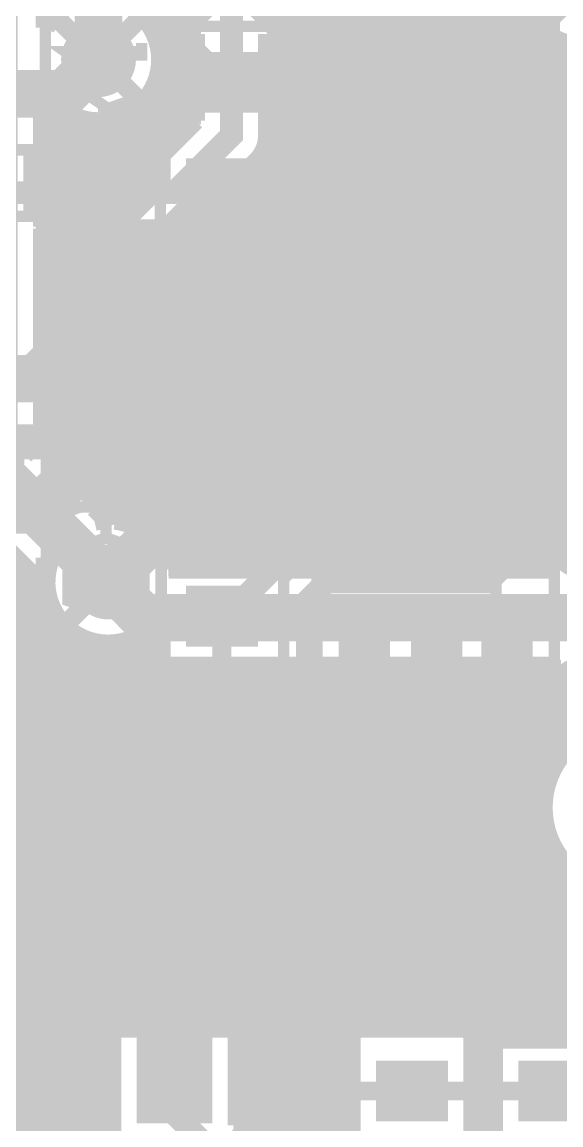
# Model space of a CAD drawing. Extents: x -5 to 90, y -49 to 54.
# Drawn here: x 10.66 to 17.87, y 3.28 to 18.03 of the extents above; entities that cross this region are included whole.
import ezdxf

# ---------------------------------------------------------------- set-up
doc = ezdxf.new("R2010")
doc.units = 0
doc.header["$MEASUREMENT"] = 0
doc.layers.get('0').update_dxf_attribs({"linetype": 'CONTINUOUS'})
for name, color, linetype in [('22-310-0_BOT', 7, 'CONTINUOUS'), ('22-310-0_DRD', 7, 'CONTINUOUS'), ('22-310-0_DRL', 2, 'CONTINUOUS'), ('22-310-0_SMT', 3, 'CONTINUOUS'), ('22-310-0_SPT', 5, 'CONTINUOUS'), ('22-310-0_SSB', 10, 'CONTINUOUS'), ('22-310-0_SST', 14, 'CONTINUOUS'), ('22-310-0_TOP', 9, 'CONTINUOUS'), ('THRUHOLE_TAP', 13, 'CONTINUOUS')]:
    doc.layers.add(name, color=color, linetype=linetype)

# ---------------------------------------------------------------- blocks, each defined once
blk = doc.blocks.new('ROUND_39')
at = {"const_width": 0.50038}
blk.add_lwpolyline([(-0.25019, 0, 1), (0.25019, 0, 1)], format="xyb", close=True, dxfattribs=at)
blk = doc.blocks.new('ROUND_50')
at = {"const_width": 0.10033}
blk.add_lwpolyline([(-0.050164, 0, 1), (0.050164, 0, 1)], format="xyb", close=True, dxfattribs=at)
blk = doc.blocks.new('ROUND_2')
at = {"const_width": 0.50038}
blk.add_lwpolyline([(-0.25019, 0, 1), (0.25019, 0, 1)], format="xyb", close=True, dxfattribs=at)
blk = doc.blocks.new('RECTANGLE_4')
blk.add_solid([(0.4826, 0.4064), (0.4826, -0.4064), (-0.4826, 0.4064), (-0.4826, -0.4064)])
blk = doc.blocks.new('RECTANGLE_21')
blk.add_solid([(0.508, 0.635), (0.508, -0.635), (-0.508, 0.635), (-0.508, -0.635)])
blk = doc.blocks.new('RECTANGLE_30')
blk.add_solid([(0.3429, 0.635), (0.3429, -0.635), (-0.3429, 0.635), (-0.3429, -0.635)])
blk = doc.blocks.new('ROUND_46')
at = {"const_width": 0.10033}
blk.add_lwpolyline([(-0.050164, 0, 1), (0.050164, 0, 1)], format="xyb", close=True, dxfattribs=at)

msp = doc.modelspace()

# ---------------------------------------------------------------- linework, layer by layer
at = {"layer": '22-310-0_BOT'}
for points, const_width in [([(15.6718, 45.03928), (15.6718, 10.71118)], 0.254), ([(15.9004, 45.085), (15.9004, 10.71118)], 0.254), ([(16.129, 45.085), (16.129, 10.71118)], 0.254), ([(15.4432, 44.81068), (15.4432, 10.71118)], 0.254), ([(15.2146, 44.63034), (15.2146, 10.71118)], 0.254), ([(14.986, 44.53382), (14.986, 10.71118)], 0.254), ([(10.14984, 37.39642), (10.14984, 34.42716), (11.684, 32.893), (11.684, 17.526)], 0.635), ([(12.4714, 36.69792), (12.4714, 17.78762)], 0.254), ([(12.3317, 32.893), (12.3317, 18.04416)], 0.254), ([(14.7574, 23.86838), (14.7574, 10.71118)], 0.254), ([(16.3576, 23.74138), (16.3576, 10.71118)], 0.254), ([(14.5288, 23.51532), (14.5288, 10.71118)], 0.254), ([(14.3002, 23.368), (14.3002, 10.71118)], 0.254), ([(16.5862, 23.38832), (16.5862, 10.71118)], 0.254), ([(10.287, 21.3614), (10.287, 15.748), (10.287, 12.065), (11.811, 10.541), (12.28598, 10.06348), (18.76044, 10.06348)], 0.635), ([(16.8148, 19.20494), (16.8148, 10.71118)], 0.254), ([(17.0434, 18.97634), (17.0434, 10.71118)], 0.254), ([(17.272, 18.74774), (17.272, 10.71118)], 0.254), ([(10.287, 15.748), (12.7, 15.748), (13.462, 16.51), (13.462, 18.542)], 0.3048), ([(12.7, 18.21434), (12.7, 16.43126)], 0.254), ([(12.78636, 18.0594), (12.3317, 18.0594)], 0.254), ([(17.48536, 18.0594), (14.13764, 18.0594)], 0.254), ([(17.5006, 18.03908), (17.5006, 10.71118)], 0.254), ([(12.9286, 17.907), (12.9286, 16.65986)], 0.254), ([(12.9794, 17.86636), (12.9794, 16.71066)], 0.254), ([(13.9446, 17.86636), (13.9446, 16.51)], 0.254), ([(14.0716, 17.97812), (14.0716, 10.71118)], 0.254), ([(12.9794, 17.8308), (12.45616, 17.8308)], 0.254), ([(17.73428, 17.8308), (13.9446, 17.8308)], 0.254), ([(17.7292, 17.83334), (17.7292, 10.71118)], 0.254), ([(17.9578, 17.73682), (17.9578, 10.86104)], 0.254), ([(12.9794, 17.6022), (12.5095, 17.6022)], 0.254), ([(21.46046, 17.6022), (13.9446, 17.6022)], 0.254), ([(12.9794, 17.3736), (12.49934, 17.3736)], 0.254), ([(21.6027, 17.3736), (13.9446, 17.3736)], 0.254), ([(10.9347, 17.1704), (10.9347, 16.2306)], 0.254), ([(12.9794, 17.145), (12.4206, 17.145)], 0.254), ([(12.4714, 17.26438), (12.4714, 16.2306)], 0.254), ([(21.86432, 17.145), (13.9446, 17.145)], 0.254), ([(11.12012, 16.9164), (10.9347, 16.9164)], 0.254), ([(11.0998, 16.93672), (11.0998, 16.2306)], 0.254), ([(12.2428, 16.91132), (12.2428, 16.2306)], 0.254), ([(12.9794, 16.9164), (12.24534, 16.9164)], 0.254), ([(26.20518, 16.9164), (13.9446, 16.9164)], 0.254), ([(12.95654, 16.6878), (10.9347, 16.6878)], 0.254), ([(11.3284, 16.7767), (11.3284, 16.2306)], 0.254), ([(11.557, 16.70558), (11.557, 16.2306)], 0.254), ([(11.7856, 16.70304), (11.7856, 16.2306)], 0.254), ([(12.0142, 16.764), (12.0142, 16.2306)], 0.254), ([(12.9794, 16.71066), (12.49934, 16.2306)], 0.254), ([(26.20518, 16.6878), (13.9446, 16.6878)], 0.254), ([(12.72794, 16.4592), (10.9347, 16.4592)], 0.254), ([(26.20518, 16.4592), (13.94206, 16.4592)], 0.254), ([(12.49934, 16.2306), (10.9347, 16.2306)], 0.254), ([(12.49934, 16.2306), (10.9347, 16.2306)], 0.254), ([(13.80236, 16.16964), (13.04544, 15.41272)], 0.254), ([(13.843, 16.21282), (13.843, 10.71118)], 0.254), ([(26.20518, 16.2306), (13.8557, 16.2306)], 0.254), ([(13.6144, 15.97914), (13.6144, 10.71118)], 0.254), ([(26.20518, 16.002), (13.63726, 16.002)], 0.254), ([(18.76044, 10.06348), (12.28598, 10.06348), (11.811, 10.541), (10.287, 12.065), (10.287, 15.748)], 0.635), ([(13.3858, 15.75054), (13.3858, 10.71118)], 0.254), ([(26.20518, 15.7734), (13.40866, 15.7734)], 0.254), ([(13.1572, 15.52194), (13.1572, 10.71118)], 0.254), ([(26.20518, 15.5448), (13.18006, 15.5448)], 0.254), ([(10.9347, 15.2654), (10.9347, 12.3317)], 0.254), ([(10.9347, 15.2654), (10.9347, 12.3317)], 0.254), ([(12.7, 15.2654), (10.9347, 15.2654)], 0.254), ([(11.0998, 15.2654), (11.0998, 12.1666)], 0.254), ([(11.3284, 15.2654), (11.3284, 11.938)], 0.254), ([(11.557, 15.2654), (11.557, 11.7094)], 0.254), ([(11.7856, 15.2654), (11.7856, 11.4808)], 0.254), ([(12.0142, 15.2654), (12.0142, 11.34618)], 0.254), ([(12.2428, 15.2654), (12.2428, 11.24966)], 0.254), ([(12.4714, 15.2654), (12.4714, 11.04392)], 0.254), ([(12.7, 15.2654), (12.7, 10.71118)], 0.254), ([(29.33954, 15.3162), (12.9159, 15.3162)], 0.254), ([(12.9286, 15.32382), (12.9286, 10.71118)], 0.254), ([(30.15996, 15.0876), (10.9347, 15.0876)], 0.254), ([(30.2133, 14.859), (10.9347, 14.859)], 0.254), ([(30.33014, 14.6304), (10.9347, 14.6304)], 0.254), ([(30.55366, 14.4018), (10.9347, 14.4018)], 0.254), ([(33.80486, 14.1732), (10.9347, 14.1732)], 0.254), ([(34.03346, 13.9446), (10.9347, 13.9446)], 0.254), ([(34.26206, 13.716), (10.9347, 13.716)], 0.254), ([(34.2773, 13.4874), (10.9347, 13.4874)], 0.254), ([(34.2773, 13.2588), (10.9347, 13.2588)], 0.254), ([(34.2773, 13.0302), (10.9347, 13.0302)], 0.254), ([(34.2773, 12.8016), (10.9347, 12.8016)], 0.254), ([(34.2773, 12.573), (10.9347, 12.573)], 0.254), ([(34.2773, 12.3444), (10.9347, 12.3444)], 0.254), ([(10.9347, 12.3317), (11.90244, 11.3665)], 0.254), ([(10.9347, 12.3317), (11.90244, 11.3665)], 0.254), ([(34.2773, 12.1158), (11.1506, 12.1158)], 0.254), ([(34.2773, 11.8872), (11.3792, 11.8872)], 0.254), ([(9.83488, 11.60018), (10.9855, 10.44956)], 0.254), ([(9.83488, 11.60018), (10.9855, 10.44956)], 0.254), ([(34.2773, 11.6586), (11.6078, 11.6586)], 0.254), ([(34.2773, 11.43), (11.8364, 11.43)], 0.254), ([(34.2773, 11.2014), (12.31392, 11.2014)], 0.254), ([(18.08734, 10.9728), (12.51966, 10.9728)], 0.254), ([(10.6426, 10.79246), (10.6426, 4.572)], 0.254), ([(10.69086, 10.7442), (2.6416, 10.7442)], 0.254), ([(11.811, 10.541), (12.28598, 10.06348), (18.76044, 10.06348)], 0.635), ([(17.8562, 10.7442), (12.61618, 10.7442)], 0.254), ([(17.83334, 10.71118), (12.62126, 10.71118)], 0.254), ([(17.83334, 10.71118), (12.62126, 10.71118)], 0.254), ([(10.91946, 10.5156), (2.6416, 10.5156)], 0.254), ([(10.8712, 10.56386), (10.8712, 4.572)], 0.254), ([(11.02106, 10.287), (2.6416, 10.287)], 0.254), ([(11.13536, 10.0584), (2.6416, 10.0584)], 0.254), ([(11.0998, 10.11428), (11.0998, 4.572)], 0.254), ([(11.38428, 9.8298), (2.6416, 9.8298)], 0.254), ([(11.3284, 9.86536), (11.3284, 4.572)], 0.254), ([(11.557, 9.75106), (11.557, 4.572)], 0.254), ([(11.71956, 9.7155), (11.8237, 9.61136)], 0.254), ([(11.71956, 9.7155), (11.8237, 9.61136)], 0.254), ([(11.7856, 9.64946), (11.7856, 4.572)], 0.254), ([(11.83386, 9.6012), (2.6416, 9.6012)], 0.254), ([(12.0142, 9.47674), (12.0142, 4.572)], 0.254), ([(17.86636, 9.3726), (2.6416, 9.3726)], 0.254), ([(12.2428, 9.41832), (12.2428, 4.572)], 0.254), ([(17.83334, 9.41578), (12.28598, 9.41578)], 0.254), ([(12.4714, 9.41578), (12.4714, 4.572)], 0.254), ([(12.7, 9.41578), (12.7, 4.572)], 0.254), ([(12.9286, 9.41578), (12.9286, 4.572)], 0.254), ([(13.1572, 9.41578), (13.1572, 4.572)], 0.254), ([(13.3858, 9.41578), (13.3858, 4.572)], 0.254), ([(13.6144, 9.41578), (13.6144, 4.572)], 0.254), ([(13.843, 9.41578), (13.843, 4.572)], 0.254), ([(14.0716, 9.41578), (14.0716, 4.572)], 0.254), ([(14.3002, 9.41578), (14.3002, 4.572)], 0.254), ([(14.5288, 9.41578), (14.5288, 4.572)], 0.254), ([(14.7574, 9.41578), (14.7574, 4.572)], 0.254), ([(14.986, 9.41578), (14.986, 4.572)], 0.254), ([(15.2146, 9.41578), (15.2146, 4.572)], 0.254), ([(15.4432, 9.41578), (15.4432, 4.572)], 0.254), ([(15.6718, 9.41578), (15.6718, 4.572)], 0.254), ([(15.9004, 9.41578), (15.9004, 4.572)], 0.254), ([(16.129, 9.41578), (16.129, 4.572)], 0.254), ([(16.3576, 9.41578), (16.3576, 4.572)], 0.254), ([(16.5862, 9.41578), (16.5862, 4.572)], 0.254), ([(16.8148, 9.41578), (16.8148, 4.572)], 0.254), ([(17.0434, 9.41578), (17.0434, 4.572)], 0.254), ([(17.272, 9.41578), (17.272, 4.572)], 0.254), ([(17.5006, 9.41578), (17.5006, 4.572)], 0.254), ([(17.7292, 9.41578), (17.7292, 7.9883)], 0.254), ([(17.9578, 9.26846), (17.9578, 8.32104)], 0.254), ([(18.10258, 9.144), (2.6416, 9.144)], 0.254), ([(28.70454, 8.9154), (2.6416, 8.9154)], 0.254), ([(28.71724, 8.6868), (2.59588, 8.6868)], 0.254), ([(18.1229, 8.4582), (2.60604, 8.4582)], 0.254), ([(17.96034, 8.32358), (18.76044, 7.52348)], 0.254), ([(17.87652, 8.2296), (2.55778, 8.2296)], 0.254), ([(17.73428, 8.001), (2.43332, 8.001)], 0.254), ([(17.65554, 7.7724), (2.159, 7.7724)], 0.254), ([(17.63014, 7.5438), (0.889, 7.5438)], 0.254), ([(17.96034, 6.72592), (18.76044, 7.52348)], 0.254), ([(17.64792, 7.3152), (0.889, 7.3152)], 0.254), ([(17.7165, 7.0866), (0.889, 7.0866)], 0.254), ([(17.7292, 7.05866), (17.7292, 4.572)], 0.254), ([(17.84604, 6.858), (0.889, 6.858)], 0.254), ([(17.9578, 6.72846), (17.9578, 4.572)], 0.254), ([(18.06956, 6.6294), (0.889, 6.6294)], 0.254), ([(18.63598, 6.4008), (0.889, 6.4008)], 0.254), ([(21.38426, 6.1722), (0.889, 6.1722)], 0.254), ([(21.38426, 5.9436), (0.889, 5.9436)], 0.254), ([(21.38426, 5.715), (0.889, 5.715)], 0.254), ([(21.38426, 5.4864), (0.9906, 5.4864)], 0.254), ([(21.38426, 5.2578), (1.2192, 5.2578)], 0.254), ([(21.38426, 5.0292), (1.4478, 5.0292)], 0.254), ([(21.38426, 4.8006), (1.6764, 4.8006)], 0.254), ([(21.38426, 4.572), (1.905, 4.572)], 0.254)]:
    msp.add_lwpolyline(points, dxfattribs=dict(at, const_width=const_width))
at = {"layer": '22-310-0_BOT', "const_width": 0.254}
for points in [[(12.63142, 18.542, 0.2422132), (12.97923, 17.86613)], [(13.9446, 17.86636, 0.2422133), (14.2923, 18.542)], [(17.33042, 18.542, 0.4142136), (18.161, 17.71142)], [(12.51458, 17.526, 0.1703033), (12.33257, 18.04486)], [(11.684, 16.69542, 0.4142136), (12.51458, 17.526)], [(10.9347, 17.1704, 0.2896384), (11.684, 16.69542)], [(13.80236, 16.16964, 0.1989124), (13.94334, 16.51)], [(13.80236, 16.16964, 0.1989124), (13.94334, 16.51)], [(12.7, 15.2654, 0.1989116), (13.04125, 15.40675)], [(12.62126, 10.71118, 0.3240415), (11.90244, 11.3665)], [(18.76044, 11.19378, 0.2449795), (17.83386, 10.71081)], [(10.9855, 10.44956, 0.3509707), (11.71956, 9.7155)], [(11.82878, 9.60628, 0.1989124), (12.28598, 9.4169)], [(17.83334, 9.41578, 0.2449791), (18.76044, 8.93254)], [(18.76044, 8.65378, 0.4142136), (17.63014, 7.52348)], [(17.63014, 7.52348, 0.4142136), (18.76044, 6.39318)]]:
    msp.add_lwpolyline(points, format="xyb", dxfattribs=at)
at = {"layer": '22-310-0_DRD', "const_width": 0.254}
for points in [[(14.097, 19.177), (12.827, 17.907)], [(14.097, 17.907), (12.827, 19.177)], [(18.796, 19.177), (17.526, 17.907)], [(12.319, 18.161), (11.049, 16.891)], [(12.319, 16.891), (11.049, 18.161)], [(12.446, 11.176), (11.176, 9.906)], [(12.446, 9.906), (11.176, 11.176)], [(17.145, 8.509), (15.875, 7.239)], [(17.145, 7.239), (15.875, 8.509)], [(17.145, 8.509), (15.875, 7.239)], [(17.145, 7.239), (15.875, 8.509)]]:
    msp.add_lwpolyline(points, dxfattribs=at)
at = {"layer": '22-310-0_SSB', "const_width": 0.1524}
msp.add_lwpolyline([(22.9997, 18.67408), (22.9997, 4.37388), (17.00022, 4.37388), (17.00022, 18.67408), (22.9997, 18.67408)], dxfattribs=at)
at = {"layer": '22-310-0_SST', "const_width": 0.1524}
for points in [[(9.3345, 19.2405), (9.3345, 16.3195), (10.9728, 16.3195), (10.9728, 19.2405), (9.3345, 19.2405)], [(14.605, 17.9578), (14.605, 18.1864), (17.78, 18.1864), (17.78, 13.6398), (14.605, 13.6398), (14.605, 17.9578)], [(12.5095, 17.9705), (12.5095, 15.0495), (14.1478, 15.0495), (14.1478, 17.9705), (12.5095, 17.9705)], [(12.26058, 17.63014), (11.24458, 17.63014), (11.41476, 17.51076)], [(12.26058, 17.74952), (12.26058, 17.51076)], [(11.75258, 16.55572), (11.75258, 16.91132), (11.5824, 17.02816), (11.41476, 17.02816), (11.24458, 16.91132), (11.24458, 16.55572), (12.26058, 16.55572)], [(11.75258, 16.85036), (12.26058, 17.02816)], [(10.9855, 12.5095), (10.9855, 15.4305), (9.3472, 15.4305), (9.3472, 12.5095), (10.9855, 12.5095)], [(12.22248, 15.19936), (12.22248, 14.96314)], [(12.22248, 15.08252), (11.20648, 15.08252), (11.37666, 14.96314)], [(12.22248, 14.48054), (12.22248, 14.24432)], [(12.22248, 14.36116), (11.20648, 14.36116), (11.37666, 14.24432)], [(11.71448, 13.28674), (11.71448, 13.64234), (11.5443, 13.76172), (11.37666, 13.76172), (11.20648, 13.64234), (11.20648, 13.28674), (12.22248, 13.28674)], [(14.605, 12.8778), (14.605, 13.1064), (17.78, 13.1064), (17.78, 8.5598), (14.605, 8.5598), (14.605, 12.8778)], [(11.20648, 12.92352), (11.20648, 12.44854)], [(12.22248, 12.68476), (11.20648, 12.68476)], [(10.9855, 9.3345), (10.9855, 12.2555), (9.3472, 12.2555), (9.3472, 9.3345), (10.9855, 9.3345)], [(14.1605, 9.3345), (14.1605, 12.2555), (12.5222, 12.2555), (12.5222, 9.3345), (14.1605, 9.3345)], [(11.78306, 11.48588), (11.61542, 11.5443), (11.44524, 11.5443), (11.27506, 11.48588), (11.27506, 11.13028), (11.44524, 11.07186), (11.61542, 11.07186), (11.78306, 11.13028), (11.78306, 11.48588), (11.95324, 11.5443), (12.12342, 11.5443), (12.29106, 11.48588), (12.29106, 11.13028), (12.12342, 11.07186), (11.95324, 11.07186), (11.78306, 11.13028)], [(12.12342, 10.7061), (12.29106, 10.64768), (12.29106, 10.29208), (12.12342, 10.23366), (11.44524, 10.23366), (11.27506, 10.29208), (11.27506, 10.64768), (11.44524, 10.7061)], [(13.47216, 7.58952), (13.47216, 8.60552), (13.35532, 8.43534)], [(12.03452, 8.60552), (11.55954, 8.60552)], [(11.79576, 7.58952), (11.79576, 8.60552)], [(12.39774, 8.09752), (12.75334, 8.09752), (12.87272, 8.2677), (12.87272, 8.43534), (12.75334, 8.60552), (12.39774, 8.60552), (12.39774, 7.58952)], [(14.13256, 7.58952), (14.01572, 7.7597), (13.95476, 7.92734), (13.95476, 8.2677), (14.01572, 8.43534), (14.13256, 8.60552), (14.25194, 8.60552), (14.37132, 8.43534), (14.42974, 8.2677), (14.42974, 7.92734), (14.37132, 7.7597), (14.25194, 7.58952), (14.13256, 7.58952)], [(17.43202, 7.53364), (17.6022, 7.59206), (17.6022, 7.94766), (17.43202, 8.00608), (17.0942, 8.00608), (16.92402, 7.88924), (16.92402, 7.53364), (16.5862, 7.53364), (16.5862, 8.00608)], [(13.59154, 7.58952), (13.35532, 7.58952)], [(14.732, 7.366), (10.668, 7.366), (10.668, 2.794), (12.446, 2.794), (12.7, 3.048), (12.954, 2.794), (14.732, 2.794), (14.732, 7.366)], [(16.5862, 7.16788), (17.43202, 7.16788), (17.6022, 7.10946), (17.6022, 6.75386), (17.43202, 6.69544), (16.5862, 6.69544)], [(16.7005, 2.9845), (16.7005, 5.9055), (15.0622, 5.9055), (15.0622, 2.9845), (16.7005, 2.9845)], [(18.6055, 2.9845), (18.6055, 5.9055), (16.9672, 5.9055), (16.9672, 2.9845), (18.6055, 2.9845)]]:
    msp.add_lwpolyline(points, dxfattribs=at)
at = {"layer": '22-310-0_SST', "const_width": 0.254}
for points in [[(13.335, 14.732, 0.4142136), (12.573, 13.97)], [(14.097, 13.97, 0.4142136), (13.335, 14.732)], [(12.573, 13.97, 0.4142136), (13.335, 13.208)], [(13.335, 13.208, 0.4142136), (14.097, 13.97)], [(15.24, 7.747, 0.4142136), (14.478, 6.985)], [(16.002, 6.985, 0.4142136), (15.24, 7.747)], [(14.478, 6.985, 0.4142136), (15.24, 6.223)], [(15.24, 6.223, 0.4142136), (16.002, 6.985)]]:
    msp.add_lwpolyline(points, format="xyb", dxfattribs=at)
at = {"layer": '22-310-0_TOP'}
for points, const_width in [([(27.38374, 19.02968), (27.28468, 19.02968), (25.654, 17.399), (25.654, 11.43), (26.289, 10.795), (26.289, 3.81), (25.019, 2.54), (13.589, 2.54), (12.7, 3.429), (12.7, 3.937)], 0.3048), ([(10.9728, 19.0373), (10.9728, 17.95272)], 0.254), ([(11.0998, 19.0373), (11.0998, 18.11528)], 0.254), ([(12.4714, 18.9611), (12.4714, 17.78762)], 0.254), ([(12.2428, 18.87474), (12.2428, 18.13814)], 0.254), ([(15.9004, 18.7198), (15.9004, 16.5227)], 0.254), ([(16.129, 18.7198), (16.129, 16.5227)], 0.254), ([(16.3576, 18.7198), (16.3576, 16.5227)], 0.254), ([(13.335, 17.2212), (13.335, 17.272), (12.065, 18.542), (10.2108, 18.542), (10.16, 18.4912)], 0.3048), ([(13.462, 18.542), (14.224, 18.542), (15.24, 17.526), (15.24, 17.1958)], 0.3048), ([(17.145, 17.1958), (17.145, 17.526), (18.161, 18.542)], 0.3048), ([(12.7, 18.21434), (12.7, 17.9578)], 0.254), ([(15.9131, 18.161), (15.9131, 16.5227)], 0.254), ([(16.4719, 18.161), (16.4719, 16.5227)], 0.254), ([(12.5222, 17.9324), (12.4079, 17.9324)], 0.254), ([(12.5222, 17.9578), (12.5222, 16.5354)], 0.254), ([(12.87272, 17.9578), (12.5222, 17.9578)], 0.254), ([(14.05128, 17.9578), (14.08679, 17.99594)], 0.254), ([(14.12494, 17.9578), (14.05128, 17.9578)], 0.254), ([(14.0716, 17.97812), (14.0716, 17.9578)], 0.254), ([(14.08684, 17.9959), (14.5669, 17.51584)], 0.254), ([(14.1478, 17.93494), (14.1478, 16.5354)], 0.254), ([(16.4719, 17.9324), (15.9131, 17.9324)], 0.254), ([(14.3002, 17.78254), (14.3002, 16.5227)], 0.254), ([(11.684, 17.526), (11.2268, 17.0688), (10.16, 17.0688)], 0.635), ([(12.5222, 17.7038), (12.49426, 17.7038)], 0.254), ([(14.37894, 17.7038), (14.1478, 17.7038)], 0.254), ([(16.4719, 17.7038), (15.9131, 17.7038)], 0.254), ([(14.5669, 17.4752), (14.1478, 17.4752)], 0.254), ([(14.5288, 17.55394), (14.5288, 16.5227)], 0.254), ([(14.5669, 17.51584), (14.5669, 16.5227)], 0.254), ([(16.4719, 17.4752), (15.9131, 17.4752)], 0.254), ([(12.5222, 17.2466), (12.46378, 17.2466)], 0.254), ([(12.4714, 17.26438), (12.4714, 15.7988)], 0.254), ([(14.1478, 17.2212), (13.335, 17.2212)], 0.254), ([(14.5669, 17.2466), (14.1478, 17.2466)], 0.254), ([(16.4719, 17.2466), (15.9131, 17.2466)], 0.254), ([(17.145, 17.1958), (17.145, 16.891), (17.907, 16.129), (17.907, 13.3604), (17.9578, 13.4112), (19.05, 13.4112)], 0.3048), ([(12.5222, 17.018), (12.33932, 17.018)], 0.254), ([(14.5669, 17.018), (14.1478, 17.018)], 0.254), ([(16.4719, 17.018), (15.9131, 17.018)], 0.254), ([(12.2428, 16.91132), (12.2428, 15.5702)], 0.254), ([(11.77544, 16.7005), (11.69162, 16.61668)], 0.254), ([(11.7856, 16.70304), (11.7856, 15.113)], 0.254), ([(12.0142, 16.764), (12.0142, 15.3416)], 0.254), ([(12.5222, 16.7894), (12.065, 16.7894)], 0.254), ([(14.5669, 16.7894), (14.1478, 16.7894)], 0.254), ([(16.4719, 16.7894), (15.9131, 16.7894)], 0.254), ([(12.5222, 16.5608), (11.62812, 16.5608)], 0.254), ([(14.5669, 16.5608), (14.1478, 16.5608)], 0.254), ([(16.4719, 16.5608), (15.9131, 16.5608)], 0.254), ([(10.9728, 16.4211), (10.9728, 16.3322)], 0.254), ([(11.2268, 16.4211), (10.9728, 16.4211)], 0.254), ([(11.0998, 16.4211), (11.0998, 14.4272)], 0.254), ([(11.3284, 16.42872), (11.3284, 14.6558)], 0.254), ([(11.557, 16.51), (11.557, 14.8844)], 0.254), ([(12.5222, 16.5354), (12.5222, 16.4846)], 0.254), ([(12.5222, 16.4846), (12.5222, 15.8496)], 0.254), ([(14.5669, 16.5227), (14.1478, 16.5227)], 0.254), ([(16.4719, 16.5227), (15.9131, 16.5227)], 0.254), ([(10.9728, 16.3322), (10.8077, 16.3322)], 0.254), ([(12.5222, 16.3322), (10.8077, 16.3322)], 0.254), ([(10.8077, 16.3322), (10.8077, 15.4178)], 0.254), ([(10.8712, 16.3322), (10.8712, 15.4178)], 0.254), ([(12.5222, 16.1036), (10.8077, 16.1036)], 0.254), ([(10.16, 13.2588), (10.8458, 13.2588), (13.335, 15.748), (13.335, 15.7988)], 0.635), ([(17.145, 14.605), (17.145, 15.621), (16.891, 15.875), (13.4112, 15.875), (13.335, 15.7988)], 0.635), ([(12.5222, 15.875), (10.8077, 15.875)], 0.254), ([(12.5222, 15.8496), (10.9728, 14.3002)], 0.254), ([(12.31646, 15.6464), (10.8077, 15.6464)], 0.254), ([(10.9728, 15.4178), (10.8077, 15.4178)], 0.254), ([(12.08786, 15.4178), (10.8077, 15.4178)], 0.254), ([(10.9728, 15.4178), (10.9728, 14.3002)], 0.254), ([(11.85926, 15.1892), (10.9728, 15.1892)], 0.254), ([(11.63066, 14.9606), (10.9728, 14.9606)], 0.254), ([(15.24, 14.605), (13.97, 14.605), (13.335, 13.97)], 0.635), ([(11.40206, 14.732), (10.9728, 14.732)], 0.254), ([(16.2052, 14.605), (16.2052, 11.2522), (16.002, 11.049), (14.351, 11.049), (13.3858, 10.0838), (13.335, 10.0838)], 0.3048), ([(11.17346, 14.5034), (10.9728, 14.5034)], 0.254), ([(16.2052, 13.6398), (16.2052, 14.605)], 0.254), ([(13.335, 13.97), (10.8712, 11.5062), (10.16, 11.5062)], 0.635), ([(14.2367, 13.9573), (14.1605, 13.87856)], 0.254), ([(14.5669, 13.9573), (14.2367, 13.9573)], 0.254), ([(14.3002, 13.9573), (14.3002, 12.7635)], 0.254), ([(14.5288, 13.9573), (14.5288, 12.7635)], 0.254), ([(14.5669, 13.9573), (14.5669, 13.6398)], 0.254), ([(14.5669, 13.8176), (14.15034, 13.8176)], 0.254), ([(15.5321, 13.6398), (14.5669, 13.6398)], 0.254), ([(14.7574, 13.6398), (14.7574, 13.081)], 0.254), ([(14.986, 13.6398), (14.986, 13.081)], 0.254), ([(15.2146, 13.6398), (15.2146, 13.081)], 0.254), ([(15.4432, 13.6398), (15.4432, 13.081)], 0.254), ([(15.9131, 13.6398), (15.5321, 13.6398)], 0.254), ([(15.6718, 13.6398), (15.6718, 13.081)], 0.254), ([(15.9004, 13.6398), (15.9004, 11.0236)], 0.254), ([(16.4719, 13.6398), (15.9131, 13.6398)], 0.254), ([(16.129, 13.6398), (16.129, 11.0236)], 0.254), ([(16.3576, 13.6398), (16.3576, 11.0236)], 0.254), ([(16.8783, 13.6398), (16.4719, 13.6398)], 0.254), ([(16.5862, 13.6398), (16.5862, 13.081)], 0.254), ([(16.8148, 13.6398), (16.8148, 13.081)], 0.254), ([(17.4244, 13.6398), (16.8783, 13.6398)], 0.254), ([(17.0434, 13.6398), (17.0434, 13.081)], 0.254), ([(17.272, 13.6398), (17.272, 13.081)], 0.254), ([(17.4244, 13.6398), (17.4244, 13.3604)], 0.254), ([(17.4244, 13.589), (14.0716, 13.589)], 0.254), ([(14.0716, 13.58646), (14.0716, 12.7635)], 0.254), ([(13.843, 13.31468), (13.843, 12.75588)], 0.254), ([(17.4244, 13.3604), (13.89634, 13.3604)], 0.254), ([(19.05, 13.4112), (17.9578, 13.4112), (17.907, 13.3604), (17.907, 12.954), (17.145, 12.192), (17.145, 12.1158)], 0.3048), ([(17.4244, 13.3604), (17.4244, 13.15466)], 0.254), ([(13.6144, 13.18768), (13.6144, 12.67206)], 0.254), ([(17.4244, 13.15466), (17.35074, 13.081)], 0.254), ([(13.42644, 13.1445), (11.63066, 11.35126)], 0.254), ([(13.3858, 13.10386), (13.3858, 12.4714)], 0.254), ([(17.40154, 13.1318), (13.4112, 13.1318)], 0.254), ([(15.9131, 13.081), (14.5669, 13.081)], 0.254), ([(14.5669, 13.081), (14.5669, 12.7635)], 0.254), ([(15.9131, 13.081), (15.9131, 11.1506)], 0.254), ([(16.4719, 13.081), (16.4719, 11.1506)], 0.254), ([(17.35074, 13.081), (16.4719, 13.081)], 0.254), ([(13.1572, 12.87526), (13.1572, 12.2428)], 0.254), ([(14.5669, 12.9032), (13.1826, 12.9032)], 0.254), ([(16.4719, 12.9032), (15.9131, 12.9032)], 0.254), ([(14.5669, 12.7635), (13.9446, 12.7635)], 0.254), ([(11.12266, 12.67206), (10.69086, 12.2428)], 0.254), ([(10.9728, 12.6238), (10.9728, 12.5222)], 0.254), ([(12.9286, 12.64666), (12.9286, 12.2428)], 0.254), ([(13.61694, 12.6746), (12.954, 12.6746)], 0.254), ([(13.47978, 12.56538), (13.15466, 12.2428)], 0.254), ([(16.4719, 12.6746), (15.9131, 12.6746)], 0.254), ([(10.89406, 12.446), (6.68274, 12.446)], 0.254), ([(10.97026, 12.5222), (9.3472, 12.5222)], 0.254), ([(10.6426, 12.5222), (10.6426, 12.2428)], 0.254), ([(10.8712, 12.5222), (10.8712, 12.4206)], 0.254), ([(12.7, 12.41806), (12.7, 12.2428)], 0.254), ([(13.35786, 12.446), (12.7254, 12.446)], 0.254), ([(16.4719, 12.446), (15.9131, 12.446)], 0.254), ([(15.24, 12.1158), (13.9446, 12.1158), (13.335, 11.5062)], 0.635), ([(10.69086, 12.2428), (9.3472, 12.2428)], 0.254), ([(17.145, 12.1158), (17.145, 10.795), (16.891, 10.541), (14.732, 10.541), (14.478, 10.287), (14.478, 9.271), (13.462, 8.255), (11.049, 8.255), (10.033, 7.239), (10.033, 6.2992), (9.525, 5.7912)], 0.3048), ([(12.4714, 12.18946), (12.4714, 12.0777)], 0.254), ([(12.5222, 12.2174), (12.4968, 12.2174)], 0.254), ([(13.15466, 12.2428), (12.5222, 12.2428)], 0.254), ([(12.5222, 12.24026), (12.5222, 12.10056)], 0.254), ([(16.4719, 12.2174), (15.9131, 12.2174)], 0.254), ([(12.3444, 11.9888), (12.2682, 11.9888)], 0.254), ([(16.4719, 11.9888), (15.9131, 11.9888)], 0.254), ([(12.31138, 11.95578), (11.71956, 11.3665)], 0.254), ([(12.2428, 11.96086), (12.2428, 11.8872)], 0.254), ([(13.335, 11.5062), (12.7762, 11.5062), (11.811, 10.541)], 0.635), ([(12.0142, 11.73226), (12.0142, 11.6586)], 0.254), ([(12.11326, 11.7602), (12.0396, 11.7602)], 0.254), ([(16.4719, 11.7602), (15.9131, 11.7602)], 0.254), ([(11.88466, 11.5316), (11.811, 11.5316)], 0.254), ([(16.4719, 11.5316), (15.9131, 11.5316)], 0.254), ([(11.7856, 11.50366), (11.7856, 11.43)], 0.254), ([(14.2113, 11.4681), (14.1478, 11.40206)], 0.254), ([(14.1478, 11.40206), (14.1478, 10.8204)], 0.254), ([(14.5669, 11.4681), (14.2113, 11.4681)], 0.254), ([(14.3002, 11.4681), (14.3002, 10.79246)], 0.254), ([(14.5288, 11.4681), (14.5288, 10.97788)], 0.254), ([(14.5669, 11.4681), (14.5669, 11.1506)], 0.254), ([(14.5669, 11.303), (14.1478, 11.303)], 0.254), ([(16.4719, 11.303), (15.9131, 11.303)], 0.254), ([(15.9131, 11.1506), (14.5669, 11.1506)], 0.254), ([(14.7574, 11.1506), (14.7574, 11.0236)], 0.254), ([(14.986, 11.1506), (14.986, 11.0236)], 0.254), ([(15.2146, 11.1506), (15.2146, 11.0236)], 0.254), ([(15.4432, 11.1506), (15.4432, 11.0236)], 0.254), ([(15.6718, 11.1506), (15.6718, 11.0236)], 0.254), ([(16.6624, 11.1506), (16.4719, 11.1506)], 0.254), ([(16.5862, 11.1506), (16.5862, 11.0236)], 0.254), ([(16.6624, 11.1506), (16.6624, 11.0236)], 0.254), ([(16.6624, 11.0744), (14.1478, 11.0744)], 0.254), ([(16.6624, 11.0236), (14.732, 11.0236)], 0.254), ([(10.9728, 10.86612), (10.9728, 10.8204)], 0.254), ([(11.03884, 10.8458), (10.9728, 10.8458)], 0.254), ([(10.9728, 10.8204), (10.9728, 10.7696)], 0.254), ([(14.39164, 10.88136), (14.1478, 10.64006)], 0.254), ([(14.35354, 10.8458), (14.1478, 10.8458)], 0.254), ([(14.1478, 10.8204), (14.1478, 10.7696)], 0.254), ([(10.9728, 10.7696), (10.9728, 9.3472)], 0.254), ([(14.1478, 10.7696), (14.1478, 10.63752)], 0.254), ([(10.99566, 10.3886), (10.9728, 10.3886)], 0.254), ([(10.9728, 10.0838), (10.16, 10.0838)], 0.254), ([(11.0744, 10.16), (10.9728, 10.16)], 0.254), ([(11.0998, 10.11428), (11.0998, 8.7376)], 0.254), ([(12.5222, 10.11428), (12.5222, 9.3472)], 0.254), ([(13.335, 9.3472), (13.335, 10.0838)], 0.254), ([(11.24712, 9.9314), (10.9728, 9.9314)], 0.254), ([(12.5222, 9.9314), (12.37234, 9.9314)], 0.254), ([(12.4714, 10.03808), (12.4714, 8.7376)], 0.254), ([(11.3284, 9.86536), (11.3284, 8.7376)], 0.254), ([(12.2428, 9.83234), (12.2428, 8.7376)], 0.254), ([(12.5222, 9.7028), (10.9728, 9.7028)], 0.254), ([(11.557, 9.75106), (11.557, 8.7376)], 0.254), ([(11.7856, 9.71042), (11.7856, 8.7376)], 0.254), ([(12.0142, 9.73582), (12.0142, 8.7376)], 0.254), ([(12.5222, 9.4742), (10.9728, 9.4742)], 0.254), ([(15.24, 9.525), (15.24, 6.985)], 0.3048), ([(16.51, 7.874), (16.2052, 8.1788), (16.2052, 9.525)], 0.3048), ([(16.2052, 9.525), (16.2052, 8.1788), (16.51, 7.874)], 0.3048), ([(16.2052, 8.5598), (16.2052, 9.525)], 0.254), ([(17.78, 5.1562), (17.526, 5.4102), (17.526, 9.144), (17.145, 9.525)], 0.3048), ([(10.9728, 9.3472), (9.3472, 9.3472)], 0.254), ([(10.6426, 9.3472), (10.6426, 8.53186)], 0.254), ([(10.8712, 9.3472), (10.8712, 8.70204)], 0.254), ([(13.87094, 9.3472), (12.5222, 9.3472)], 0.254), ([(12.7, 9.3472), (12.7, 8.7376)], 0.254), ([(12.9286, 9.3472), (12.9286, 8.7376)], 0.254), ([(13.1572, 9.3472), (13.1572, 8.7376)], 0.254), ([(13.87094, 9.3472), (13.26134, 8.7376)], 0.254), ([(13.3858, 9.3472), (13.3858, 8.86206)], 0.254), ([(13.6144, 9.3472), (13.6144, 9.09066)], 0.254), ([(13.843, 9.3472), (13.843, 9.31926)], 0.254), ([(13.76934, 9.2456), (9.1567, 9.2456)], 0.254), ([(13.54074, 9.017), (9.1567, 9.017)], 0.254), ([(13.31214, 8.7884), (9.11352, 8.7884)], 0.254), ([(13.26134, 8.7376), (11.049, 8.7376)], 0.254), ([(10.70864, 8.59536), (9.69772, 7.58444)], 0.254), ([(14.5669, 8.67664), (13.80744, 7.91972)], 0.254), ([(14.5288, 8.63854), (14.5288, 7.41172)], 0.254), ([(14.5669, 8.67664), (14.5669, 8.5598)], 0.254), ([(10.67054, 8.5598), (8.9662, 8.5598)], 0.254), ([(14.7574, 8.5598), (14.45006, 8.5598)], 0.254), ([(14.7574, 8.5598), (14.5669, 8.5598)], 0.254), ([(14.7574, 8.5598), (14.7574, 7.66064)], 0.254), ([(14.7574, 8.5598), (14.7574, 7.66064)], 0.254), ([(15.7226, 8.5598), (15.7226, 7.66064)], 0.254), ([(17.0434, 8.5598), (15.7226, 8.5598)], 0.254), ([(15.9004, 8.5598), (15.9004, 7.48792)], 0.254), ([(16.4719, 8.5598), (15.9131, 8.5598)], 0.254), ([(16.129, 8.5598), (16.129, 6.77926)], 0.254), ([(16.3576, 8.5598), (16.3576, 6.35)], 0.254), ([(16.5862, 8.5598), (16.5862, 5.8928)], 0.254), ([(16.8148, 8.5598), (16.8148, 3.0226)], 0.254), ([(17.0434, 8.5598), (16.8783, 8.5598)], 0.254), ([(17.0434, 8.5598), (17.0434, 5.8928)], 0.254), ([(17.0434, 8.5598), (17.0434, 5.8928)], 0.254), ([(14.7574, 8.3312), (14.22146, 8.3312)], 0.254), ([(14.3002, 8.40994), (14.3002, 7.1882)], 0.254), ([(17.0434, 8.3312), (15.7226, 8.3312)], 0.254), ([(14.0716, 8.18134), (14.0716, 7.1882)], 0.254), ([(14.7574, 8.1026), (13.99286, 8.1026)], 0.254), ([(17.0434, 8.1026), (15.7226, 8.1026)], 0.254), ([(14.7574, 7.874), (13.75664, 7.874)], 0.254), ([(13.843, 7.95274), (13.843, 7.1882)], 0.254), ([(17.0434, 7.874), (15.7226, 7.874)], 0.254), ([(11.24966, 7.7724), (10.5156, 7.03834)], 0.254), ([(13.462, 7.7724), (11.24966, 7.7724)], 0.254), ([(11.3284, 7.7724), (11.3284, 7.1882)], 0.254), ([(11.557, 7.7724), (11.557, 7.1882)], 0.254), ([(11.7856, 7.7724), (11.7856, 7.1882)], 0.254), ([(12.0142, 7.7724), (12.0142, 7.1882)], 0.254), ([(12.2428, 7.7724), (12.2428, 7.1882)], 0.254), ([(12.4714, 7.7724), (12.4714, 7.1882)], 0.254), ([(12.7, 7.7724), (12.7, 4.9022)], 0.254), ([(12.9286, 7.7724), (12.9286, 7.1882)], 0.254), ([(13.1572, 7.7724), (13.1572, 7.1882)], 0.254), ([(13.3858, 7.7724), (13.3858, 7.1882)], 0.254), ([(13.6144, 7.7978), (13.6144, 7.1882)], 0.254), ([(11.0998, 7.62254), (11.0998, 7.1882)], 0.254), ([(14.73708, 7.6454), (11.12266, 7.6454)], 0.254), ([(17.0434, 7.6454), (15.74292, 7.6454)], 0.254), ([(14.53134, 7.4168), (10.89406, 7.4168)], 0.254), ([(17.0434, 7.4168), (15.94866, 7.4168)], 0.254), ([(10.8712, 7.39394), (10.8712, 7.1882)], 0.254), ([(10.6426, 7.16534), (10.6426, -3.556)], 0.254), ([(14.43482, 7.1882), (10.66546, 7.1882)], 0.254), ([(12.5222, 7.1882), (10.8458, 7.1882), (10.8458, 5.2578)], 0.254), ([(11.684, 7.1882), (11.684, 6.223)], 0.254), ([(12.5222, 7.1882), (12.5222, 5.2578)], 0.254), ([(12.8778, 7.1882), (12.8778, 5.2578)], 0.254), ([(14.43482, 7.1882), (12.8778, 7.1882)], 0.254), ([(17.0434, 7.1882), (16.04518, 7.1882)], 0.254), ([(10.8458, 6.9596), (10.5156, 6.9596)], 0.254), ([(12.8778, 6.9596), (12.5222, 6.9596)], 0.254), ([(15.24, 6.985), (15.875, 6.35), (15.875, 5.1562)], 0.3048), ([(17.0434, 6.9596), (16.06804, 6.9596)], 0.254), ([(16.05788, 6.84784), (16.21028, 6.69544)], 0.254), ([(10.8458, 6.731), (10.5156, 6.731)], 0.254), ([(12.8778, 6.731), (12.5222, 6.731)], 0.254), ([(17.0434, 6.731), (16.17726, 6.731)], 0.254), ([(10.8458, 6.5024), (10.5156, 6.5024)], 0.254), ([(12.8778, 6.5024), (12.5222, 6.5024)], 0.254), ([(17.0434, 6.5024), (16.3322, 6.5024)], 0.254), ([(10.8458, 6.2738), (10.5156, 6.2738)], 0.254), ([(10.8458, 6.223), (11.684, 6.223)], 0.254), ([(11.684, 5.2578), (11.684, 6.223)], 0.254), ([(12.5222, 6.223), (11.684, 6.223)], 0.254), ([(12.8778, 6.2738), (12.5222, 6.2738)], 0.254), ([(15.875, 5.1562), (14.5288, 5.1562), (13.716, 5.969), (13.716, 6.223)], 0.3048), ([(16.3576, 6.35), (16.3576, 5.8928)], 0.254), ([(17.0434, 6.2738), (16.3576, 6.2738)], 0.254), ([(10.8458, 6.0452), (10.44194, 6.0452)], 0.254), ([(12.8778, 6.0452), (12.5222, 6.0452)], 0.254), ([(17.0434, 6.0452), (16.3576, 6.0452)], 0.254), ([(10.8458, 5.8166), (10.3378, 5.8166)], 0.254), ([(12.8778, 5.8166), (12.5222, 5.8166)], 0.254), ([(16.6878, 5.8928), (16.3576, 5.8928)], 0.254), ([(16.6878, 5.8928), (16.6878, 4.4704)], 0.254), ([(16.9672, 5.8166), (16.6878, 5.8166)], 0.254), ([(16.9672, 5.8928), (16.9672, 4.4704)], 0.254), ([(17.0434, 5.8928), (16.9672, 5.8928)], 0.254), ([(10.8458, 5.588), (10.3378, 5.588)], 0.254), ([(12.8778, 5.588), (12.5222, 5.588)], 0.254), ([(16.9672, 5.588), (16.6878, 5.588)], 0.254), ([(10.8458, 5.3594), (10.3378, 5.3594)], 0.254), ([(12.8778, 5.3594), (12.5222, 5.3594)], 0.254), ([(16.9672, 5.3594), (16.6878, 5.3594)], 0.254), ([(12.5222, 5.2578), (10.8458, 5.2578)], 0.254), ([(10.8712, 5.2578), (10.8712, -3.556)], 0.254), ([(11.0998, 5.2578), (11.0998, -3.556)], 0.254), ([(11.3284, 5.2578), (11.3284, -3.556)], 0.254), ([(11.557, 5.2578), (11.557, -3.556)], 0.254), ([(11.7856, 5.2578), (11.7856, -3.556)], 0.254), ([(12.0142, 5.2578), (12.0142, 4.9022)], 0.254), ([(12.2428, 5.2578), (12.2428, 4.9022)], 0.254), ([(12.4714, 5.2578), (12.4714, 4.9022)], 0.254), ([(13.74394, 5.2578), (12.8778, 5.2578)], 0.254), ([(12.9286, 5.2578), (12.9286, 4.9022)], 0.254), ([(13.1572, 5.2578), (13.1572, 4.9022)], 0.254), ([(13.3858, 5.2578), (13.3858, 4.9022)], 0.254), ([(13.6144, 5.2578), (13.6144, 3.19786)], 0.254), ([(13.74394, 5.2578), (14.18082, 4.82092)], 0.254), ([(13.87094, 5.1308), (10.3378, 5.1308)], 0.254), ([(13.843, 5.15874), (13.843, 3.0226)], 0.254), ([(16.9672, 5.1308), (16.6878, 5.1308)], 0.254), ([(19.685, 5.1562), (17.78, 5.1562)], 0.3048), ([(14.09954, 4.9022), (10.3378, 4.9022)], 0.254), ([(13.5382, 4.9022), (11.8618, 4.9022), (11.8618, 2.9718)], 0.254), ([(13.5382, 4.9022), (13.5382, 3.27406)], 0.254), ([(14.0716, 4.93014), (14.0716, 3.0226)], 0.254), ([(16.9672, 4.9022), (16.6878, 4.9022)], 0.254), ([(11.8618, 4.6736), (10.3378, 4.6736)], 0.254), ([(14.5288, 4.6736), (13.5382, 4.6736)], 0.254), ([(14.3002, 4.73202), (14.3002, 3.0226)], 0.254), ([(15.0622, 4.6736), (14.5288, 4.6736)], 0.254), ([(14.5288, 4.6736), (14.5288, 3.0226)], 0.254), ([(14.7574, 4.6736), (14.7574, 3.0226)], 0.254), ([(14.986, 4.6736), (14.986, 3.0226)], 0.254), ([(15.0622, 4.6736), (15.0622, 4.4704)], 0.254), ([(16.9672, 4.6736), (16.6878, 4.6736)], 0.254), ([(15.0622, 4.4704), (15.0622, 4.4196)], 0.254), ([(16.6878, 4.4704), (16.6878, 4.4196)], 0.254), ([(16.9672, 4.4704), (16.9672, 4.4196)], 0.254), ([(11.8618, 4.445), (10.3378, 4.445)], 0.254), ([(15.0622, 4.445), (13.5382, 4.445)], 0.254), ([(15.0622, 4.4196), (15.0622, 3.0226)], 0.254), ([(16.9672, 4.445), (16.6878, 4.445)], 0.254), ([(16.6878, 4.4196), (16.6878, 3.0226)], 0.254), ([(16.9672, 4.4196), (16.9672, 3.0226)], 0.254), ([(11.8618, 4.2164), (10.3378, 4.2164)], 0.254), ([(15.0622, 4.2164), (13.5382, 4.2164)], 0.254), ([(16.9672, 4.2164), (16.6878, 4.2164)], 0.254), ([(11.8618, 3.9878), (10.3378, 3.9878)], 0.254), ([(15.0622, 3.9878), (13.5382, 3.9878)], 0.254), ([(16.9672, 3.9878), (16.6878, 3.9878)], 0.254), ([(11.8618, 3.7592), (10.3378, 3.7592)], 0.254), ([(15.0622, 3.7592), (13.5382, 3.7592)], 0.254), ([(15.0622, 3.7338), (15.875, 3.7338)], 0.254), ([(16.6878, 3.7338), (15.875, 3.7338)], 0.254), ([(16.9672, 3.7592), (16.6878, 3.7592)], 0.254), ([(16.9672, 3.7338), (17.78, 3.7338)], 0.254), ([(18.5928, 3.7338), (17.78, 3.7338)], 0.254), ([(11.8618, 3.5306), (7.1882, 3.5306)], 0.254), ([(15.0622, 3.5306), (13.5382, 3.5306)], 0.254), ([(16.9672, 3.5306), (16.6878, 3.5306)], 0.254), ([(11.8618, 3.302), (7.1882, 3.302)], 0.254), ([(15.0622, 3.302), (13.5382, 3.302)], 0.254), ([(13.5382, 3.27406), (13.78966, 3.0226)], 0.254), ([(16.9672, 3.302), (16.6878, 3.302)], 0.254)]:
    msp.add_lwpolyline(points, dxfattribs=dict(at, const_width=const_width))
at = {"layer": '22-310-0_TOP', "const_width": 0.254}
for points in [[(12.63142, 18.542, 0.1977873), (12.87215, 17.95724)], [(11.684, 18.35658, 0.2634474), (10.97178, 17.95333)], [(12.51458, 17.526, 0.4142136), (11.684, 18.35658)], [(11.77544, 16.7005, 0.3822592), (12.51458, 17.526)], [(11.2268, 16.4211, 0.1989118), (11.68479, 16.61081)], [(11.2268, 16.4211, 0.1989118), (11.68479, 16.61081)], [(13.42644, 13.1445, 0.3509707), (14.1605, 13.87856)], [(13.9446, 12.7635, 0.1989129), (13.48661, 12.57379)], [(10.9728, 12.6238, 0.0609473), (11.12215, 12.67315)], [(10.9728, 12.6238, 0.0609473), (11.12215, 12.67315)], [(12.5222, 12.10056, 0.0956755), (12.31915, 11.96324)], [(12.5222, 12.10056, 0.0956755), (12.31915, 11.96324)], [(11.71956, 11.3665, 0.0271776), (11.63056, 11.35171)], [(14.732, 11.0236, 0.1989131), (14.39075, 10.88225)], [(10.9728, 10.86612, 0.0330534), (11.05626, 10.88509)], [(10.9728, 10.86612, 0.0330534), (11.05626, 10.88509)], [(11.05662, 10.8839, 0.1070632), (10.98235, 10.541)], [(10.98042, 10.541, 0.4142136), (11.811, 9.71042)], [(11.811, 9.71042, 0.2634465), (12.52322, 10.11367)], [(11.049, 8.7376, 0.1989131), (10.70775, 8.59625)], [(13.462, 7.7724, 0.1989116), (13.80325, 7.91375)], [(13.462, 7.7724, 0.1989116), (13.80325, 7.91375)], [(14.7574, 7.66064, 0.1776707), (14.43494, 7.18817)], [(16.07058, 6.985, 0.2422134), (15.72276, 7.66087)], [(16.05788, 6.84784, 0.0415628), (16.0693, 6.985)], [(16.3576, 6.35, 0.1989124), (16.21625, 6.69125)], [(16.3576, 6.35, 0.1989124), (16.21625, 6.69125)], [(14.18844, 4.81584, 0.1989124), (14.5288, 4.67486)]]:
    msp.add_lwpolyline(points, format="xyb", dxfattribs=at)

# ---------------------------------------------------------------- block references
at = {"layer": '22-310-0_BOT'}
for p in [(11.684, 17.526), (11.811, 10.541), (16.51, 7.874)]:
    msp.add_blockref('ROUND_39', p, dxfattribs=at)
at = {"layer": '22-310-0_DRL'}
for p in [(11.684, 17.526), (11.811, 10.541), (16.51, 7.874)]:
    msp.add_blockref('ROUND_50', p, dxfattribs=at)
at = {"layer": '22-310-0_SMT'}
for name, p in [('RECTANGLE_30', (15.24, 17.1958)), ('RECTANGLE_30', (17.145, 17.1958)), ('RECTANGLE_4', (13.335, 17.2212)), ('RECTANGLE_4', (13.335, 15.7988)), ('RECTANGLE_30', (15.24, 14.605)), ('RECTANGLE_30', (16.2052, 14.605)), ('RECTANGLE_30', (17.145, 14.605)), ('ROUND_2', (13.335, 13.97)), ('RECTANGLE_30', (15.24, 12.1158)), ('RECTANGLE_30', (17.145, 12.1158)), ('RECTANGLE_4', (13.335, 11.5062)), ('RECTANGLE_4', (13.335, 10.0838)), ('RECTANGLE_30', (15.24, 9.525)), ('RECTANGLE_30', (16.2052, 9.525)), ('RECTANGLE_30', (17.145, 9.525)), ('ROUND_2', (15.24, 6.985)), ('RECTANGLE_21', (11.684, 6.223)), ('RECTANGLE_21', (13.716, 6.223)), ('RECTANGLE_4', (15.875, 5.1562)), ('RECTANGLE_4', (17.78, 5.1562)), ('RECTANGLE_21', (12.7, 3.937)), ('RECTANGLE_4', (15.875, 3.7338)), ('RECTANGLE_4', (17.78, 3.7338))]:
    msp.add_blockref(name, p, dxfattribs=at)
at = {"layer": '22-310-0_SPT'}
for name, p in [('RECTANGLE_30', (15.24, 17.1958)), ('RECTANGLE_30', (17.145, 17.1958)), ('RECTANGLE_4', (13.335, 17.2212)), ('RECTANGLE_4', (13.335, 15.7988)), ('RECTANGLE_30', (15.24, 14.605)), ('RECTANGLE_30', (16.2052, 14.605)), ('RECTANGLE_30', (17.145, 14.605)), ('RECTANGLE_30', (15.24, 12.1158)), ('RECTANGLE_30', (17.145, 12.1158)), ('RECTANGLE_4', (13.335, 11.5062)), ('RECTANGLE_4', (13.335, 10.0838)), ('RECTANGLE_30', (15.24, 9.525)), ('RECTANGLE_30', (16.2052, 9.525)), ('RECTANGLE_30', (17.145, 9.525)), ('RECTANGLE_21', (11.684, 6.223)), ('RECTANGLE_21', (13.716, 6.223)), ('RECTANGLE_4', (15.875, 5.1562)), ('RECTANGLE_4', (17.78, 5.1562)), ('RECTANGLE_21', (12.7, 3.937)), ('RECTANGLE_4', (15.875, 3.7338)), ('RECTANGLE_4', (17.78, 3.7338))]:
    msp.add_blockref(name, p, dxfattribs=at)
at = {"layer": '22-310-0_TOP'}
for name, p in [('ROUND_39', (11.684, 17.526)), ('RECTANGLE_30', (15.24, 17.1958)), ('RECTANGLE_30', (17.145, 17.1958)), ('RECTANGLE_4', (13.335, 17.2212)), ('RECTANGLE_4', (13.335, 15.7988)), ('RECTANGLE_30', (15.24, 14.605)), ('RECTANGLE_30', (16.2052, 14.605)), ('RECTANGLE_30', (17.145, 14.605)), ('ROUND_2', (13.335, 13.97)), ('RECTANGLE_30', (15.24, 12.1158)), ('RECTANGLE_30', (17.145, 12.1158)), ('RECTANGLE_4', (13.335, 11.5062)), ('ROUND_39', (11.811, 10.541)), ('RECTANGLE_4', (13.335, 10.0838)), ('RECTANGLE_30', (15.24, 9.525)), ('RECTANGLE_30', (16.2052, 9.525)), ('RECTANGLE_30', (17.145, 9.525)), ('ROUND_39', (16.51, 7.874)), ('ROUND_2', (15.24, 6.985)), ('RECTANGLE_21', (11.684, 6.223)), ('RECTANGLE_21', (13.716, 6.223)), ('RECTANGLE_4', (15.875, 5.1562)), ('RECTANGLE_4', (17.78, 5.1562)), ('RECTANGLE_21', (12.7, 3.937)), ('RECTANGLE_4', (15.875, 3.7338)), ('RECTANGLE_4', (17.78, 3.7338))]:
    msp.add_blockref(name, p, dxfattribs=at)
at = {"layer": 'THRUHOLE_TAP'}
for p in [(11.684, 17.526), (11.811, 10.541), (16.51, 7.874)]:
    msp.add_blockref('ROUND_46', p, dxfattribs=at)

doc.saveas('drawing.dxf')
